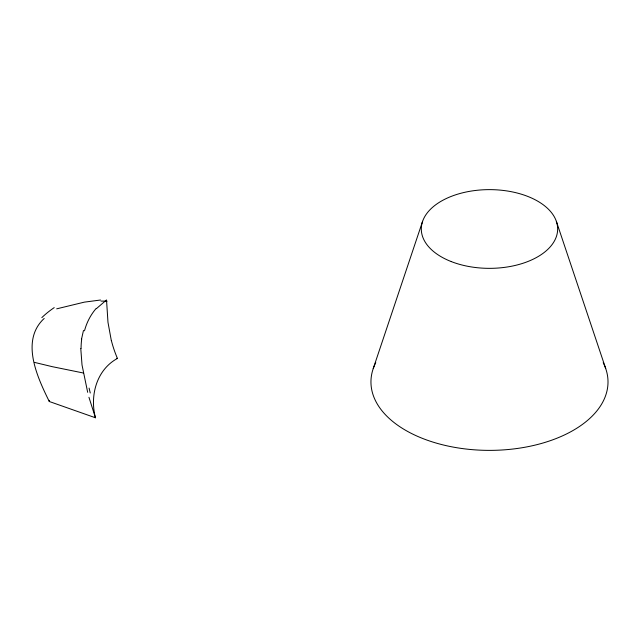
<?xml version="1.0" encoding="UTF-8"?>
<svg xmlns="http://www.w3.org/2000/svg" width="640" height="640" viewBox="0 0 640 640"><rect width="100%" height="100%" fill="white"/><g stroke="black" fill="none" stroke-linecap="round" stroke-linejoin="round"><path stroke-width="0.96" d="M80.784 348.552L82.016 364.952L87.672 392.304M116.72 358.336L117.392 358.456C96.464 369.848 89.656 395.776 95.456 417.768L49.272 401.496L49.296 400.352M81.544 339.096L83.48 330.408M373.232 368.592L422.608 221.312M96.352 308.688L106.528 299.952L107.976 322.288L111.312 340.56M44.2 318.44C20.144 340.712 37.384 377.32 49.272 401.496M56.68 308.84L84.376 302.136L100.52 300.016M83.544 373.04L52.376 366.696L34.384 362.368M95.456 417.768L88.944 397.28M556.344 221.312L605.72 368.592M603.2 362.664A118.52 68.424 0 0 1 489.48 450.376A118.52 68.424 0 0 1 375.76 362.664M41.824 317.624A120.352 70.216 -1.5 0 1 54.216 307.616M101 301.112A187.904 103.344 54.9 0 1 107.032 301.208M84.496 330.816A75.144 63.68 43.4 0 1 96.128 308.488M81.064 348.576A95.784 81.864 20.6 0 1 81.696 339.128M117.448 358.44A168.312 137.552 -1.4 0 1 111.376 340.544M90.264 393A186.544 51.248 88.8 0 1 89.08 388.08M451.264 261.584A68.176 39.36 0 0 0 557.48 231.8A68.176 39.36 0 0 0 459.688 193.584A68.176 39.36 0 0 0 451.264 261.584"/></g></svg>
